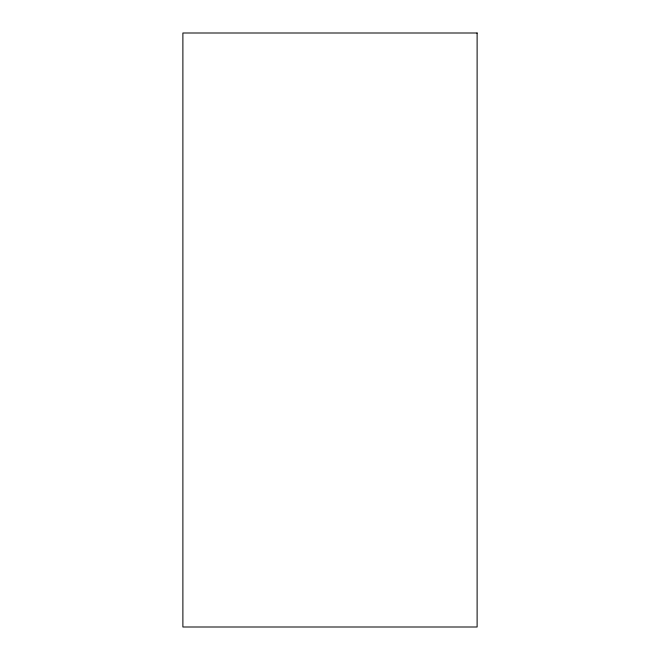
<?xml version="1.0" encoding="UTF-8"?>
<svg xmlns="http://www.w3.org/2000/svg" width="660" height="660" viewBox="0 0 660 660"><rect width="100%" height="100%" fill="white"/><g stroke="black" fill="none" stroke-linecap="round" stroke-linejoin="round"><path stroke-width="0.99" d="M477.114 33L182.886 33L182.886 627L477.114 627L477.114 33"/></g></svg>
